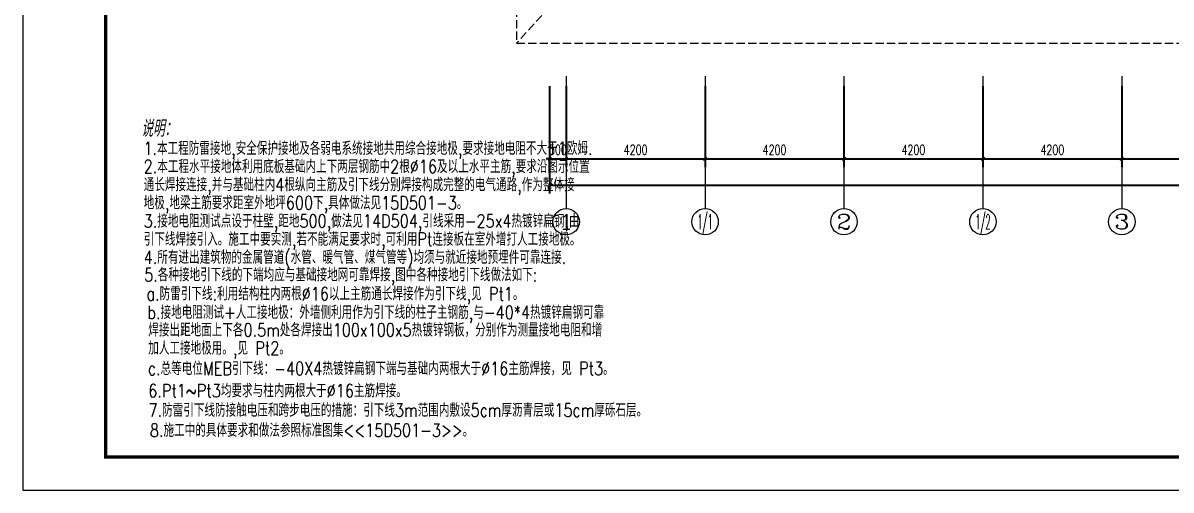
# Model space of a CAD drawing. Extents: x 679383 to 1725648, y -4158549 to 860327.
# Drawn here: x 738895 to 773603, y -2327733 to -2313603 of the extents above; entities that cross this region are included whole.
import ezdxf
from ezdxf.enums import TextEntityAlignment as Align

# ---------------------------------------------------------------- set-up
doc = ezdxf.new("R2010")
doc.units = 0
doc.header["$LTSCALE"] = 1000
doc.header["$MEASUREMENT"] = 0
doc.linetypes.add('DASH', pattern=[0.35, 0.25, -0.1])
doc.layers.get('Defpoints').update_dxf_attribs({"color": 8})
for name, color, linetype in [('!!DIM-照明', 7, 'Continuous'), ('AXIS', 8, 'Continuous'), ('AXIS_TEXT', 8, 'Continuous'), ('C-AXIS(轴号)', 8, 'Continuous'), ('C-AXIS-T(字)', 8, 'Continuous'), ('DIM-照明', 3, 'Continuous'), ('卫生间', 8, 'Continuous'), ('图框', 140, 'Continuous')]:
    doc.layers.add(name, color=color, linetype=linetype)
doc.layers.add('WALL', color=8, linetype='Continuous', lineweight=40)
doc.styles.add('_TCH_AXIS', font='COMPLEX', dxfattribs={"bigfont": 'GBCBIG'})
doc.styles.add('_TCH_DIM_T3', font='SIMPLEX', dxfattribs={"width": 0.705882, "bigfont": 'GBCBIG'})
doc.styles.add('_TEL_DIM', font='SIMPLEX', dxfattribs={"width": 0.8, "height": 3.5, "bigfont": 'HZTXT'})
doc.styles.add('COMPLEX', font='COMPLEX')
doc.styles.add('HZTXT', font='gbeitc.shx', dxfattribs={"width": 0.8, "height": 400, "bigfont": 'hztxt.shx'})
doc.dimstyles.new('_TCH_ARCH&&100', dxfattribs={"dimtxt": 297.5, "dimasz": 100, "dimexe": 250, "dimexo": 300, "dimgap": 126.25, "dimtad": 1, "dimdec": 0, "dimzin": 0, "dimdsep": 46, "dimtxsty": '_TCH_DIM_T3', "dimblk": 'ARCHTICK', "dimcen": 0.09, "dimclrt": 7, "dimazin": 2, "dimtfac": 1, "dimtdec": 0, "dimtix": 1, "dimtmove": 2, "dimatfit": 3, "dimfxl": 1, "dimtolj": 1, "dimtzin": 0, "dimarcsym": 0})

# ---------------------------------------------------------------- blocks, each defined once
blk = doc.blocks.new('_ArchTick')
at = {"color": 0, "linetype": 'ByBlock', "const_width": 0.4}
blk.add_lwpolyline([(-0.5, -0.5), (0.5, 0.5)], dxfattribs=at)
blk = doc.blocks.new('*D33')
at = {"layer": 'AXIS', "color": 0, "lineweight": -2, "transparency": 16777216}
for p, q in [((1807172, 1141937), (1807172, 1138687)), ((1850072, 1141937), (1850072, 1138687)), ((1807172, 1138937), (1850072, 1138937))]:
    blk.add_line(p, q, dxfattribs=at)
at = {"layer": 'Defpoints', "color": 0, "transparency": 16777216}
for p in [(1807172, 1142237), (1850072, 1142237), (1850072, 1138937)]:
    blk.add_point(p, dxfattribs=at)
at = {"layer": 'AXIS', "color": 0, "lineweight": -2, "transparency": 16777216, "xscale": 100, "yscale": 100, "zscale": 100, "rotation": 180}
blk.add_blockref('_ArchTick', (1807172, 1138937), dxfattribs=at)
at = {"layer": 'AXIS', "color": 0, "lineweight": -2, "transparency": 16777216, "xscale": 100, "yscale": 100, "zscale": 100}
blk.add_blockref('_ArchTick', (1850072, 1138937), dxfattribs=at)
at = {"layer": 'AXIS', "color": 7, "transparency": 16777216, "insert": (1828622, 1139212), "char_height": 297.5, "attachment_point": 5, "style": '_TCH_DIM_T3'}
blk.add_mtext('\\A1;42900', dxfattribs=at)
blk = doc.blocks.new('*D32')
at = {"layer": 'AXIS', "color": 0, "lineweight": -2, "transparency": 16777216}
for p, q in [((1807172, 1141937), (1807172, 1139487)), ((1807672, 1141937), (1807672, 1139487)), ((1807172, 1139737), (1807072, 1139737)), ((1807172, 1139737), (1807672, 1139737)), ((1807672, 1139737), (1807772, 1139737))]:
    blk.add_line(p, q, dxfattribs=at)
at = {"layer": 'Defpoints', "color": 0, "transparency": 16777216}
for p in [(1807172, 1142237), (1807672, 1142237), (1807672, 1139737)]:
    blk.add_point(p, dxfattribs=at)
at = {"layer": 'AXIS', "color": 0, "lineweight": -2, "transparency": 16777216, "xscale": 100, "yscale": 100, "zscale": 100}
blk.add_blockref('_ArchTick', (1807172, 1139737), dxfattribs=at)
at = {"layer": 'AXIS', "color": 0, "lineweight": -2, "transparency": 16777216, "xscale": 100, "yscale": 100, "zscale": 100, "rotation": 180}
blk.add_blockref('_ArchTick', (1807672, 1139737), dxfattribs=at)
at = {"layer": 'AXIS', "color": 7, "transparency": 16777216, "insert": (1807422, 1140012), "char_height": 297.5, "attachment_point": 5, "style": '_TCH_DIM_T3'}
blk.add_mtext('\\A1;500', dxfattribs=at)
blk = doc.blocks.new('*D31')
at = {"layer": 'AXIS', "color": 0, "lineweight": -2, "transparency": 16777216}
for p, q in [((1807672, 1141937), (1807672, 1139487)), ((1811872, 1141937), (1811872, 1139487)), ((1807672, 1139737), (1811872, 1139737))]:
    blk.add_line(p, q, dxfattribs=at)
at = {"layer": 'Defpoints', "color": 0, "transparency": 16777216}
for p in [(1807672, 1142237), (1811872, 1142237), (1811872, 1139737)]:
    blk.add_point(p, dxfattribs=at)
at = {"layer": 'AXIS', "color": 0, "lineweight": -2, "transparency": 16777216, "xscale": 100, "yscale": 100, "zscale": 100, "rotation": 180}
blk.add_blockref('_ArchTick', (1807672, 1139737), dxfattribs=at)
at = {"layer": 'AXIS', "color": 0, "lineweight": -2, "transparency": 16777216, "xscale": 100, "yscale": 100, "zscale": 100}
blk.add_blockref('_ArchTick', (1811872, 1139737), dxfattribs=at)
at = {"layer": 'AXIS', "color": 7, "transparency": 16777216, "insert": (1809772, 1140012), "char_height": 297.5, "attachment_point": 5, "style": '_TCH_DIM_T3'}
blk.add_mtext('\\A1;4200', dxfattribs=at)
blk = doc.blocks.new('*D30')
at = {"layer": 'AXIS', "color": 0, "lineweight": -2, "transparency": 16777216}
for p, q in [((1811872, 1141937), (1811872, 1139487)), ((1816072, 1141937), (1816072, 1139487)), ((1811872, 1139737), (1816072, 1139737))]:
    blk.add_line(p, q, dxfattribs=at)
at = {"layer": 'Defpoints', "color": 0, "transparency": 16777216}
for p in [(1811872, 1142237), (1816072, 1142237), (1816072, 1139737)]:
    blk.add_point(p, dxfattribs=at)
at = {"layer": 'AXIS', "color": 0, "lineweight": -2, "transparency": 16777216, "xscale": 100, "yscale": 100, "zscale": 100, "rotation": 180}
blk.add_blockref('_ArchTick', (1811872, 1139737), dxfattribs=at)
at = {"layer": 'AXIS', "color": 0, "lineweight": -2, "transparency": 16777216, "xscale": 100, "yscale": 100, "zscale": 100}
blk.add_blockref('_ArchTick', (1816072, 1139737), dxfattribs=at)
at = {"layer": 'AXIS', "color": 7, "transparency": 16777216, "insert": (1813972, 1140012), "char_height": 297.5, "attachment_point": 5, "style": '_TCH_DIM_T3'}
blk.add_mtext('\\A1;4200', dxfattribs=at)
blk = doc.blocks.new('*D29')
at = {"layer": 'AXIS', "color": 0, "lineweight": -2, "transparency": 16777216}
for p, q in [((1816072, 1141937), (1816072, 1139487)), ((1820272, 1141937), (1820272, 1139487)), ((1816072, 1139737), (1820272, 1139737))]:
    blk.add_line(p, q, dxfattribs=at)
at = {"layer": 'Defpoints', "color": 0, "transparency": 16777216}
for p in [(1816072, 1142237), (1820272, 1142237), (1820272, 1139737)]:
    blk.add_point(p, dxfattribs=at)
at = {"layer": 'AXIS', "color": 0, "lineweight": -2, "transparency": 16777216, "xscale": 100, "yscale": 100, "zscale": 100, "rotation": 180}
blk.add_blockref('_ArchTick', (1816072, 1139737), dxfattribs=at)
at = {"layer": 'AXIS', "color": 0, "lineweight": -2, "transparency": 16777216, "xscale": 100, "yscale": 100, "zscale": 100}
blk.add_blockref('_ArchTick', (1820272, 1139737), dxfattribs=at)
at = {"layer": 'AXIS', "color": 7, "transparency": 16777216, "insert": (1818172, 1140012), "char_height": 297.5, "attachment_point": 5, "style": '_TCH_DIM_T3'}
blk.add_mtext('\\A1;4200', dxfattribs=at)
blk = doc.blocks.new('*D28')
at = {"layer": 'AXIS', "color": 0, "lineweight": -2, "transparency": 16777216}
for p, q in [((1820272, 1141937), (1820272, 1139487)), ((1824472, 1141937), (1824472, 1139487)), ((1820272, 1139737), (1824472, 1139737))]:
    blk.add_line(p, q, dxfattribs=at)
at = {"layer": 'Defpoints', "color": 0, "transparency": 16777216}
for p in [(1820272, 1142237), (1824472, 1142237), (1824472, 1139737)]:
    blk.add_point(p, dxfattribs=at)
at = {"layer": 'AXIS', "color": 0, "lineweight": -2, "transparency": 16777216, "xscale": 100, "yscale": 100, "zscale": 100, "rotation": 180}
blk.add_blockref('_ArchTick', (1820272, 1139737), dxfattribs=at)
at = {"layer": 'AXIS', "color": 0, "lineweight": -2, "transparency": 16777216, "xscale": 100, "yscale": 100, "zscale": 100}
blk.add_blockref('_ArchTick', (1824472, 1139737), dxfattribs=at)
at = {"layer": 'AXIS', "color": 7, "transparency": 16777216, "insert": (1822372, 1140012), "char_height": 297.5, "attachment_point": 5, "style": '_TCH_DIM_T3'}
blk.add_mtext('\\A1;4200', dxfattribs=at)
blk = doc.blocks.new('*D27')
at = {"layer": 'AXIS', "color": 0, "lineweight": -2, "transparency": 16777216}
for p, q in [((1824472, 1141937), (1824472, 1139487)), ((1828672, 1141937), (1828672, 1139487)), ((1824472, 1139737), (1828672, 1139737))]:
    blk.add_line(p, q, dxfattribs=at)
at = {"layer": 'Defpoints', "color": 0, "transparency": 16777216}
for p in [(1824472, 1142237), (1828672, 1142237), (1828672, 1139737)]:
    blk.add_point(p, dxfattribs=at)
at = {"layer": 'AXIS', "color": 0, "lineweight": -2, "transparency": 16777216, "xscale": 100, "yscale": 100, "zscale": 100, "rotation": 180}
blk.add_blockref('_ArchTick', (1824472, 1139737), dxfattribs=at)
at = {"layer": 'AXIS', "color": 0, "lineweight": -2, "transparency": 16777216, "xscale": 100, "yscale": 100, "zscale": 100}
blk.add_blockref('_ArchTick', (1828672, 1139737), dxfattribs=at)
at = {"layer": 'AXIS', "color": 7, "transparency": 16777216, "insert": (1826572, 1140012), "char_height": 297.5, "attachment_point": 5, "style": '_TCH_DIM_T3'}
blk.add_mtext('\\A1;4200', dxfattribs=at)
blk = doc.blocks.new('_AXISO')
blk.add_circle((0, 0), 0.5)
at = {"layer": 'AXIS_TEXT', "style": 'COMPLEX', "width": 1.041667}
blk.add_attdef('A', text='', height=0.56, dxfattribs=at).set_placement((-0.25, -0.28), (0.25, -0.28), align=Align.FIT)
blk = doc.blocks.new('SADFASDGHH')
at = {"layer": 'C-AXIS(轴号)', "color": 8}
for p, q in [((1807672.2, 1142236.9), (1807672.2, 1138236.9)), ((1811872.2, 1142236.9), (1811872.2, 1138236.9)), ((1816072.2, 1142236.9), (1816072.2, 1138236.9)), ((1820272.2, 1142236.9), (1820272.2, 1138236.9)), ((1824472.2, 1142236.9), (1824472.2, 1138236.9))]:
    blk.add_line(p, q, dxfattribs=at)
at = {"layer": '卫生间', "color": 8, "linetype": 'DASH'}
for points in [[(1807372.2, 1153736.9), (1806172.2, 1153736.9), (1806172.2, 1143236.9), (1851172.2, 1143236.9), (1851172.2, 1158736.9), (1849972.2, 1158736.9)], [(1807172.2, 1144336.9), (1806172.2, 1143236.9)]]:
    blk.add_lwpolyline(points, dxfattribs=at)
at = {"layer": 'C-AXIS(轴号)', "color": 8}
ref = blk.add_blockref('_AXISO', (1807672.2, 1137836.9), dxfattribs=dict(at, xscale=800, yscale=800, zscale=800))
ref.add_attrib('A', '1', dxfattribs={"layer": 'C-AXIS-T(字)', "height": 452.5, "style": '_TCH_AXIS', "width": 2.333333}).set_placement((1807446, 1137610.6), (1807898.5, 1137610.6), align=Align.FIT)
ref = blk.add_blockref('_AXISO', (1811872.2, 1137836.9), dxfattribs=dict(at, xscale=800, yscale=800, zscale=800))
ref.add_attrib('A', '1/1', dxfattribs={"layer": 'C-AXIS-T(字)', "height": 452.55, "style": '_TCH_AXIS', "width": 0.456522}).set_placement((1811646, 1137610.6), (1812098.5, 1137610.6), align=Align.FIT)
ref = blk.add_blockref('_AXISO', (1816072.2, 1137836.9), dxfattribs=dict(at, xscale=800, yscale=800, zscale=800))
ref.add_attrib('A', '2', dxfattribs={"layer": 'C-AXIS-T(字)', "height": 452.5, "style": '_TCH_AXIS', "width": 1.5}).set_placement((1815846, 1137610.6), (1816298.5, 1137610.6), align=Align.FIT)
ref = blk.add_blockref('_AXISO', (1820272.2, 1137836.9), dxfattribs=dict(at, xscale=800, yscale=800, zscale=800))
ref.add_attrib('A', '1/2', dxfattribs={"layer": 'C-AXIS-T(字)', "height": 452.55, "style": '_TCH_AXIS', "width": 0.411765}).set_placement((1820046, 1137610.6), (1820498.5, 1137610.6), align=Align.FIT)
ref = blk.add_blockref('_AXISO', (1824472.2, 1137836.9), dxfattribs=dict(at, xscale=800, yscale=800, zscale=800))
ref.add_attrib('A', '3', dxfattribs={"layer": 'C-AXIS-T(字)', "height": 452.5, "style": '_TCH_AXIS', "width": 1.5}).set_placement((1824246, 1137610.6), (1824698.5, 1137610.6), align=Align.FIT)
at = {"layer": 'AXIS', "color": 8}
for p1, p2, distance, picture, middle in [((1807172.2, 1142236.9), (1807672.2, 1142236.9), -2500, '*D32', (1807422.2, 1140011.9)), ((1807172.2, 1142236.9), (1850072.2, 1142236.9), -3300, '*D33', (1828622.2, 1139211.9)), ((1807672.2, 1142236.9), (1811872.2, 1142236.9), -2500, '*D31', (1809772.2, 1140011.9)), ((1811872.2, 1142236.9), (1816072.2, 1142236.9), -2500, '*D30', (1813972.2, 1140011.9)), ((1816072.2, 1142236.9), (1820272.2, 1142236.9), -2500, '*D29', (1818172.2, 1140011.9)), ((1820272.2, 1142236.9), (1824472.2, 1142236.9), -2500, '*D28', (1822372.2, 1140011.9)), ((1824472.2, 1142236.9), (1828672.2, 1142236.9), -2500, '*D27', (1826572.2, 1140011.9))]:
    dim = blk.add_aligned_dim(p1=p1, p2=p2, distance=distance, dimstyle='_TCH_ARCH&&100', dxfattribs=at)
    dim.commit()
    dim.dimension.update_dxf_attribs({"geometry": picture, "text_midpoint": middle})

msp = doc.modelspace()

# ---------------------------------------------------------------- linework, layer by layer
at = {"layer": '图框'}
msp.add_lwpolyline([(738895, -2327733), (813195, -2327733), (813195, -2285733), (738895, -2285733)], close=True, dxfattribs=at)
at = {"layer": '图框', "const_width": 100}
msp.add_lwpolyline([(741395, -2326733), (812195, -2326733), (812195, -2286733), (741395, -2286733)], close=True, dxfattribs=at)

# ---------------------------------------------------------------- block references
at = {"layer": 'WALL'}
msp.add_blockref('SADFASDGHH', (-1052356, -3457452), dxfattribs=at)

# ---------------------------------------------------------------- texts
at = {"layer": '!!DIM-照明', "style": '_TEL_DIM', "width": 0.8}
for s, p in [('1.本工程防雷接地,安全保护接地及各弱电系统接地共用综合接地极,要求接地电阻不大于1欧姆.', (742536, -2317596)), ('2.本工程水平接地体利用底板基础内上下两层钢筋中2根%%C16及以上水平主筋,要求沿图示位置', (742545, -2318145)), ('通长焊接连接,并与基础柱内4根纵向主筋及引下线分别焊接构成完整的电气通路,作为整体接', (742545, -2318695)), ('地极,地梁主筋要求距室外地坪600下,具体做法见15D501-3。', (742545, -2319244)), ('3.接地电阻测试点设于柱壁,距地500,做法见14D504,引线采用-25x4热镀锌扁钢,由', (742545, -2319794)), ('引下线焊接引入。施工中要实测,若不能满足要求时,可利用Pt连接板在室外增打人工接地极。', (742545, -2320344)), ('4.所有进出建筑物的金属管道(水管、暖气管、煤气管等)均须与就近接地预埋件可靠连接.', (742545, -2320893)), ('5.各种接地引下线的下端均应与基础接地网可靠焊接,图中各种接地引下线做法如下:', (742560, -2321421)), ('a.防雷引下线:利用结构柱内两根%%C16以上主筋通长焊接作为引下线,见 Pt1。', (742628, -2321994)), ('b.接地电阻测试+人工接地极：外墙侧利用作为引下线的柱子主钢筋,与-40*4热镀锌扁钢可靠', (742656, -2322558)), ('焊接出距地面上下各0.5m处各焊接出100x100x5热镀锌钢板，分别作为测量接地电阻和增', (742683, -2323090)), ('加人工接地极用。,见 Pt2。', (742683, -2323639)), ('c.总等电位MEB引下线：-40X4热镀锌扁钢下端与基础内两根大于%%C16主筋焊接，见 Pt3。', (742671, -2324256)), ('6.Pt1~Pt3均要求与柱内两根大于%%C16主筋焊接。', (742684, -2324928)), ('7.防雷引下线防接触电压和跨步电压的措施：引下线3m范围内敷设5cm厚沥青层或15cm厚砾石层。', (742690, -2325517)), ('8.施工中的具体要求和做法参照标准图集<<15D501-3>>。', (742732, -2326125))]:
    msp.add_text(s, height=400, dxfattribs=at).set_placement(p)
at = {"layer": 'DIM-照明', "color": 7, "ltscale": 0.8, "style": 'HZTXT', "width": 0.7}
msp.add_text('说明：', height=500, dxfattribs=at).set_placement((742471, -2317047))

doc.saveas('drawing.dxf')
